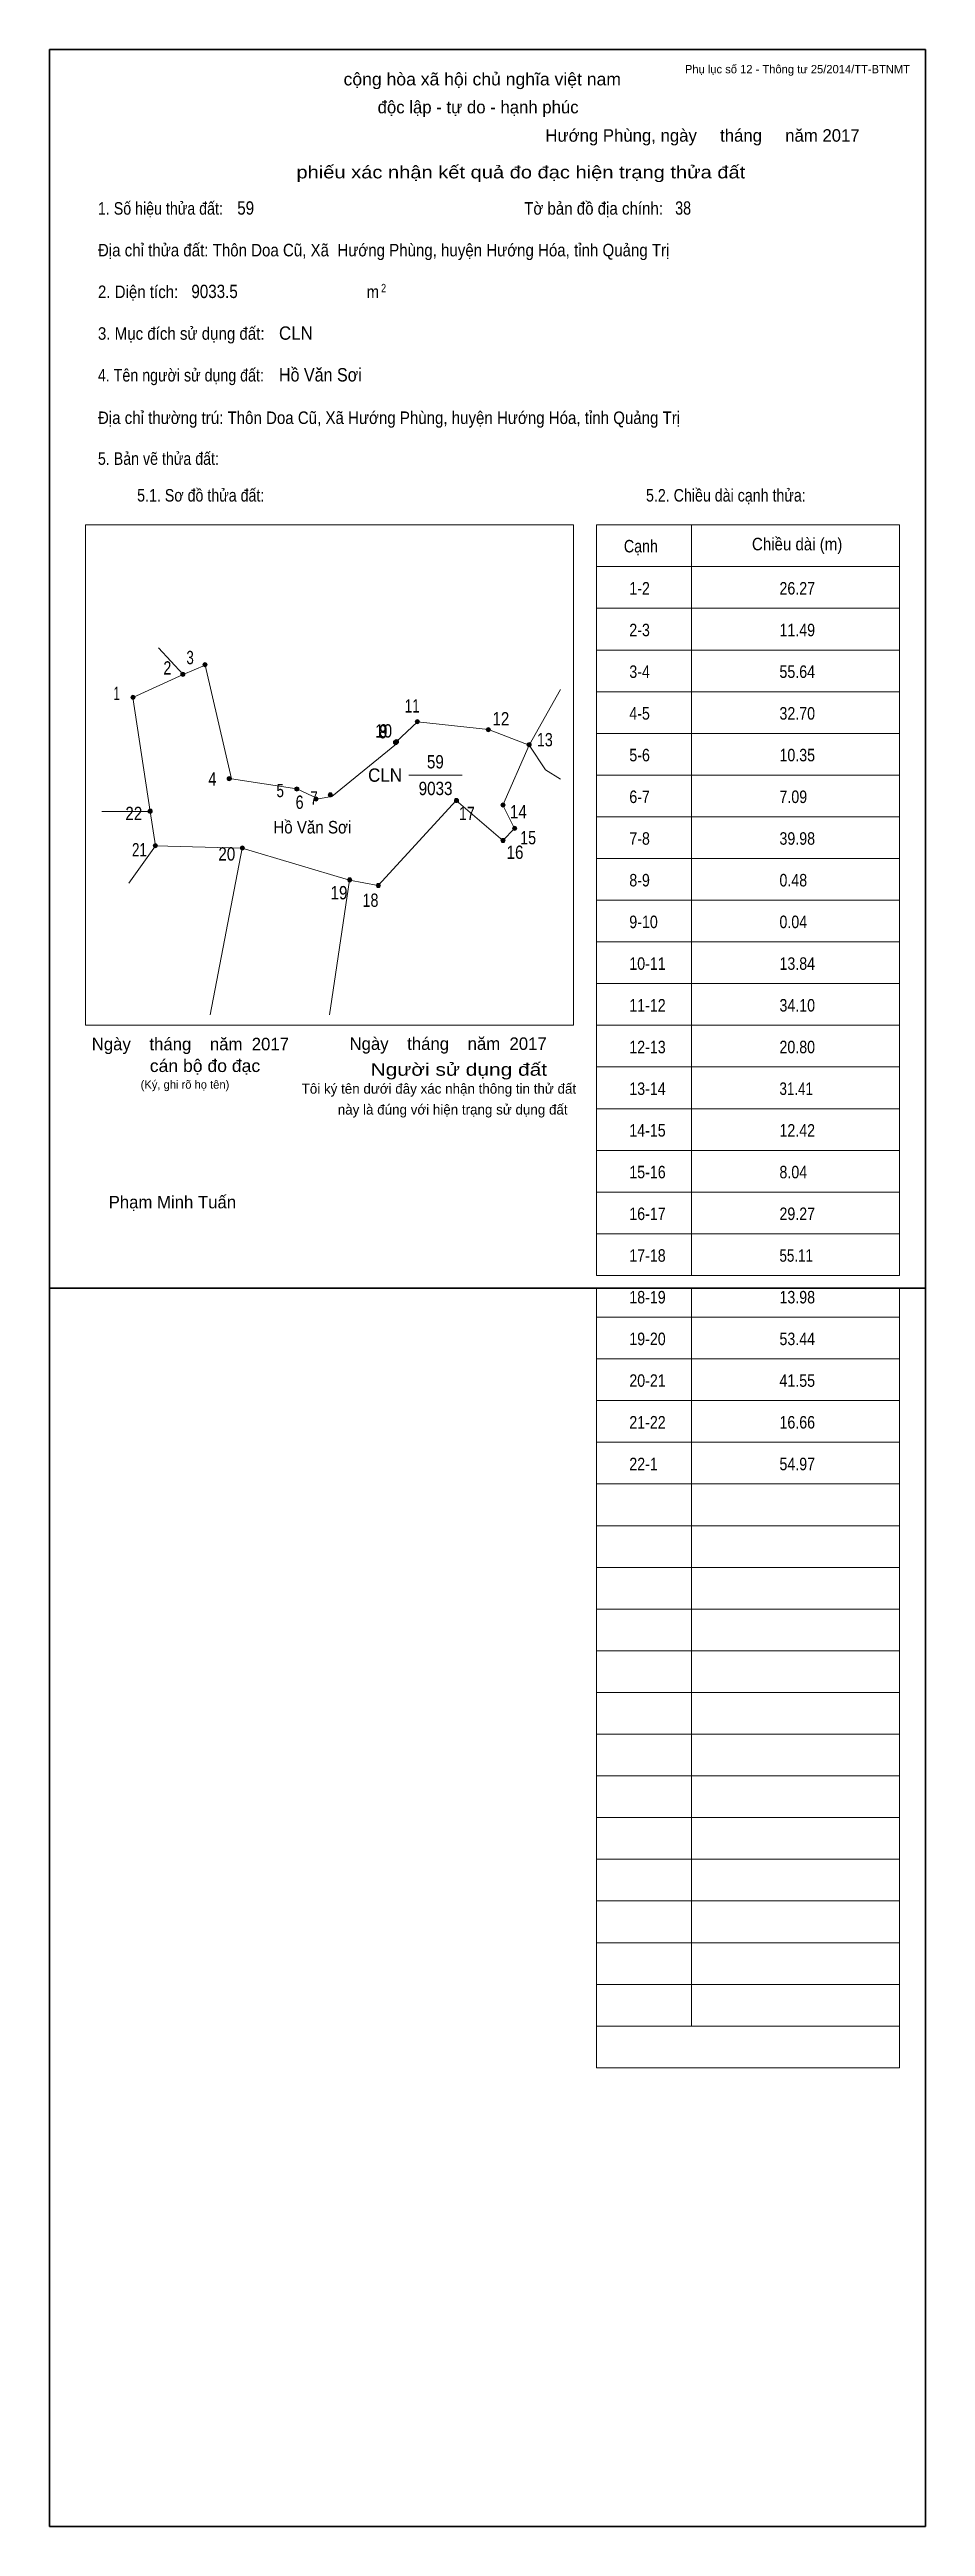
# Model space of a CAD drawing. Header units: centimetres. Extents: x 0 to 21, y -29.7 to 29.7.
import ezdxf
from ezdxf.enums import TextEntityAlignment as Align

# ---------------------------------------------------------------- set-up
doc = ezdxf.new("R2010")
doc.units = ezdxf.units.CM
doc.header["$LTSCALE"] = 0.12
for name, color, linetype in [('2', 7, 'Continuous'), ('30', 7, 'Continuous'), ('34', 7, 'Continuous')]:
    doc.layers.add(name, color=color, linetype=linetype)
for name, color, linetype, lineweight in [('32', 7, 'Continuous', 13), ('33', 7, 'Continuous', 13), ('6', 7, 'Continuous', 13), ('63', 7, 'Continuous', 13)]:
    doc.layers.add(name, color=color, linetype=linetype, lineweight=lineweight)

msp = doc.modelspace()

# ---------------------------------------------------------------- hatches: boundary and pattern name
at = {"layer": '32'}
for points in [[(3.7759, 14.9479, 1), (3.6759, 14.9479, 1)], [(3.2472, 14.7174, 1), (3.1472, 14.7174, 1)], [(2.05, 14.1635, 1), (1.95, 14.1635, 1)], [(8.3457, 13.0834, 1), (8.2457, 13.0834, 1)], [(8.3648, 13.0984, 1), (8.2648, 13.0984, 1)], [(8.3663, 13.1, 1), (8.2663, 13.1, 1)], [(8.8679, 13.581, 1), (8.7679, 13.581, 1)], [(10.5698, 13.3897, 1), (10.4698, 13.3897, 1)], [(11.55, 13.0286, 1), (11.45, 13.0286, 1)], [(4.3554, 12.2146, 1), (4.2554, 12.2146, 1)], [(5.9785, 11.9656, 1), (5.8785, 11.9656, 1)], [(2.4633, 11.4343, 1), (2.3633, 11.4343, 1)], [(6.4389, 11.725, 1), (6.3389, 11.725, 1)], [(6.7804, 11.826, 1), (6.6804, 11.826, 1)], [(9.806, 11.6899, 1), (9.706, 11.6899, 1)], [(10.9213, 11.5819, 1), (10.8213, 11.5819, 1)], [(10.9208, 10.7322, 1), (10.8208, 10.7322, 1)], [(11.2, 11.024, 1), (11.1, 11.024, 1)], [(2.5863, 10.6067, 1), (2.4863, 10.6067, 1)], [(4.6723, 10.5525, 1), (4.5723, 10.5525, 1)], [(7.2449, 9.7882, 1), (7.1449, 9.7882, 1)], [(7.9334, 9.6521, 1), (7.8334, 9.6521, 1)]]:
    msp.add_hatch(color=256, dxfattribs=at).paths.add_polyline_path(points)

# ---------------------------------------------------------------- linework, layer by layer
for centre in [(3.7259, 14.9479), (3.1972, 14.7174), (2, 14.1635), (8.2957, 13.0834), (8.3148, 13.0984), (8.3163, 13.1), (8.8179, 13.581), (10.5198, 13.3897), (11.5, 13.0286), (4.3054, 12.2146), (5.9285, 11.9656), (2.4133, 11.4343), (6.3889, 11.725), (6.7304, 11.826), (9.756, 11.6899), (10.8713, 11.5819), (10.8708, 10.7322), (11.15, 11.024), (2.5363, 10.6067), (4.6223, 10.5525), (7.1949, 9.7882), (7.8834, 9.6521)]:
    msp.add_circle(centre, 0.05, dxfattribs=at)
at = {"layer": '33'}
msp.add_line((8.61, 12.3), (9.89, 12.3), dxfattribs=at)
at = {"layer": '6'}
for p, q in [((3.2, 14.71), (2.61, 15.35)), ((3.2, 14.71), (3.73, 14.94)), ((11.5, 13.02), (12.25, 14.35)), ((2.41, 11.43), (1.25, 11.43)), ((2.54, 10.6), (2.41, 11.43)), ((7.88, 9.65), (9.75, 11.69)), ((10.87, 10.73), (9.75, 11.69)), ((10.87, 10.73), (11.15, 11.02)), ((2.54, 10.6), (1.9, 9.71)), ((4.62, 10.55), (2.54, 10.6)), ((4.62, 10.55), (3.85, 6.55)), ((4.62, 10.55), (7.19, 9.78)), ((7.19, 9.78), (7.88, 9.65))]:
    msp.add_line(p, q, dxfattribs=at)
for points in [[(3.2, 14.71), (2, 14.16), (2.41, 11.43)], [(11.5, 13.02), (10.52, 13.39), (8.82, 13.58), (8.31, 13.1), (8.31, 13.09)], [(11.5, 13.02), (10.87, 11.58), (11.15, 11.02)], [(11.5, 13.02), (11.89, 12.43), (12.25, 12.2)], [(7.19, 9.78), (6.77, 6.93), (6.71, 6.55)]]:
    msp.add_lwpolyline(points, dxfattribs=at)
at = {"layer": '63'}
for p, q in [((0.86, 18.3), (12.56, 18.3)), ((0.86, 6.3), (0.86, 18.3)), ((12.56, 6.3), (12.56, 18.3)), ((13.11, 18.3), (20.38, 18.3)), ((13.11, 0.3), (13.11, 18.3)), ((15.39, 0.3), (15.39, 18.3)), ((20.38, 0.3), (20.38, 18.3)), ((13.11, 17.3), (20.38, 17.3)), ((13.11, 16.3), (20.38, 16.3)), ((13.11, 15.3), (20.38, 15.3)), ((13.11, 14.3), (20.38, 14.3)), ((13.11, 13.3), (20.38, 13.3)), ((13.11, 12.3), (20.38, 12.3)), ((13.11, 11.3), (20.38, 11.3)), ((13.11, 10.3), (20.38, 10.3)), ((13.11, 9.3), (20.38, 9.3)), ((13.11, 8.3), (20.38, 8.3)), ((13.11, 7.3), (20.38, 7.3)), ((0.86, 6.3), (12.56, 6.3)), ((13.11, 6.3), (20.38, 6.3)), ((13.11, 5.3), (20.38, 5.3)), ((13.11, 4.3), (20.38, 4.3)), ((13.11, 3.3), (20.38, 3.3)), ((13.11, 2.3), (20.38, 2.3)), ((13.11, 1.3), (20.38, 1.3)), ((13.11, 0.3), (20.38, 0.3)), ((13.11, -18.7), (13.11, 0)), ((15.39, -17.7), (15.39, 0)), ((20.38, -18.7), (20.38, 0)), ((13.11, -0.7), (20.38, -0.7)), ((13.11, -0.7), (20.38, -0.7)), ((13.11, -1.7), (20.38, -1.7)), ((13.11, -2.7), (20.38, -2.7)), ((13.11, -3.7), (20.38, -3.7)), ((13.11, -4.7), (20.38, -4.7)), ((13.11, -5.7), (20.38, -5.7)), ((13.11, -6.7), (20.38, -6.7)), ((13.11, -7.7), (20.38, -7.7)), ((13.11, -8.7), (20.38, -8.7)), ((13.11, -9.7), (20.38, -9.7)), ((13.11, -10.7), (20.38, -10.7)), ((13.11, -11.7), (20.38, -11.7)), ((13.11, -12.7), (20.38, -12.7)), ((13.11, -13.7), (20.38, -13.7)), ((13.11, -14.7), (20.38, -14.7)), ((13.11, -15.7), (20.38, -15.7)), ((13.11, -16.7), (20.38, -16.7)), ((13.11, -17.7), (20.38, -17.7)), ((13.11, -18.7), (20.38, -18.7))]:
    msp.add_line(p, q, dxfattribs=at)
at = {"layer": '63', "lineweight": 35}
for points in [[(0, 0), (0, 29.7), (21, 29.7), (21, 0)], [(0, -29.7), (0, 0), (21, 0), (21, -29.7)]]:
    msp.add_lwpolyline(points, close=True, dxfattribs=at)
at = {"layer": '63'}
msp.add_lwpolyline([(8.32, 13.05), (6.77, 11.79), (6.44, 11.73), (5.93, 11.97), (4.36, 12.21), (3.73, 14.94)], dxfattribs=at)

# ---------------------------------------------------------------- texts
at = {"layer": '2', "width": 0.9}
msp.add_text('Hồ Văn Sơi', height=0.3012, dxfattribs=at).set_placement((6.3, 10.9), align=Align.CENTER)
at = {"layer": '30'}
for s, width, p in [('1-2', 0.85, (13.9, 16.63)), ('26.27', 0.85, (17.5, 16.63)), ('2-3', 0.85, (13.9, 15.63)), ('11.49', 0.85, (17.5, 15.63)), ('3-4', 0.85, (13.9, 14.63)), ('55.64', 0.85, (17.5, 14.63)), ('4-5', 0.85, (13.9, 13.63)), ('32.70', 0.85, (17.5, 13.63)), ('5-6', 0.85, (13.9, 12.63)), ('10.35', 0.85, (17.5, 12.63)), ('6-7', 0.85, (13.9, 11.63)), ('7.09', 0.85, (17.5, 11.63)), ('7-8', 0.85, (13.9, 10.63)), ('39.98', 0.85, (17.5, 10.63)), ('8-9', 0.85, (13.9, 9.63)), ('0.48', 0.85, (17.5, 9.63)), ('9-10', 0.85, (13.9, 8.63)), ('0.04', 0.85, (17.5, 8.63)), ('10-11', 0.85, (13.9, 7.63)), ('13.84', 0.85, (17.5, 7.63)), ('11-12', 0.85, (13.9, 6.63)), ('34.10', 0.85, (17.5, 6.63)), ('12-13', 0.85, (13.9, 5.63)), ('20.80', 0.85, (17.5, 5.63)), ('13-14', 0.85, (13.9, 4.63)), ('31.41', 0.8, (17.5, 4.63)), ('14-15', 0.85, (13.9, 3.63)), ('12.42', 0.85, (17.5, 3.63)), ('15-16', 0.85, (13.9, 2.63)), ('8.04', 0.85, (17.5, 2.63)), ('16-17', 0.85, (13.9, 1.63)), ('29.27', 0.85, (17.5, 1.63)), ('17-18', 0.85, (13.9, 0.63)), ('55.11', 0.8, (17.5, 0.63)), ('18-19', 0.85, (13.9, -0.37)), ('13.98', 0.85, (17.5, -0.37)), ('19-20', 0.85, (13.9, -1.37)), ('53.44', 0.85, (17.5, -1.37)), ('20-21', 0.85, (13.9, -2.37)), ('41.55', 0.85, (17.5, -2.37)), ('21-22', 0.85, (13.9, -3.37)), ('16.66', 0.85, (17.5, -3.37)), ('22-1', 0.85, (13.9, -4.37)), ('54.97', 0.85, (17.5, -4.37))]:
    msp.add_text(s, height=0.3, dxfattribs=dict(at, width=width)).set_placement(p)
at = {"layer": '32'}
for s, width, p in [('2', 0.8, (2.825, 14.71)), ('3', 0.75, (3.37, 14.96)), ('1', 0.65, (1.61, 14.1)), ('11', 0.75, (8.695, 13.8)), ('12', 0.85, (10.82, 13.49)), ('10', 0.85, (8.01, 13.2)), ('8', 0.75, (7.99, 13.18)), ('9', 0.8, (8.005, 13.2)), ('13', 0.8, (11.875, 12.99)), ('4', 0.8, (3.905, 12.05)), ('5', 0.75, (5.53, 11.77)), ('7', 0.75, (6.34, 11.59)), ('22', 0.85, (2.02, 11.22)), ('6', 0.8, (5.995, 11.49)), ('17', 0.8, (10.005, 11.22)), ('14', 0.85, (11.24, 11.26)), ('15', 0.8, (11.475, 10.64)), ('21', 0.75, (2.155, 10.35)), ('20', 0.85, (4.25, 10.25)), ('16', 0.85, (11.16, 10.29)), ('19', 0.85, (6.94, 9.32)), ('18', 0.8, (7.695, 9.14))]:
    msp.add_text(s, height=0.32, dxfattribs=dict(at, width=width)).set_placement(p, align=Align.CENTER)
at = {"layer": '33', "width": 0.85}
for s, p in [('59', (9.25, 12.46)), ('9033', (9.255, 11.82))]:
    msp.add_text(s, height=0.32, dxfattribs=at).set_placement(p, align=Align.CENTER)
at = {"layer": '33', "width": 0.95}
msp.add_text('CLN', height=0.32, dxfattribs=at).set_placement((8.45, 12.14), align=Align.RIGHT)
at = {"layer": '34'}
for s, width, p in [('59', 0.85, (4.5, 25.74)), ('38', 0.8, (15, 25.74)), ('9033.5', 0.85, (3.4, 23.74)), ('CLN', 0.95, (5.5, 22.74)), ('Hồ Văn Sơi', 0.9, (5.5, 21.74))]:
    msp.add_text(s, height=0.32, dxfattribs=dict(at, width=width)).set_placement(p)
at = {"layer": '63', "width": 1.05}
msp.add_text('cộng hòa xã hội chủ nghĩa việt nam', height=0.3, dxfattribs=at).set_placement((10.375, 28.84), align=Align.CENTER)
at = {"layer": '63'}
for s, height, p in [('Phụ lục số 12 - Thông tư 25/2014/TT-BTNMT', 0.2, (20.63, 29.13)), ('Ngày    tháng    năm  2017', 0.3, (5.74, 5.7)), ('Ngày    tháng    năm  2017', 0.3, (11.92, 5.71)), ('(Ký, ghi rõ họ tên)', 0.2, (4.31, 4.78))]:
    msp.add_text(s, height=height, dxfattribs=at).set_placement(p, align=Align.RIGHT)
for s, height, p in [('độc lập - tự do - hạnh phúc', 0.3, (10.275, 28.17)), ('Hướng Phùng, ngày     tháng     năm 2017', 0.3, (15.655, 27.49)), ('Tôi ký tên dưới đây xác nhận thông tin thử đất', 0.24, (9.335, 4.66)), ('này là đúng với hiện trạng sử dụng đất', 0.24, (9.665, 4.16)), ('Phạm Minh Tuấn', 0.3, (2.945, 1.91))]:
    msp.add_text(s, height=height, dxfattribs=at).set_placement(p, align=Align.CENTER)
for s, width, p in [('phiếu xác nhận kết quả đo đạc hiện trạng thửa đất', 1.2, (16.68, 26.61)), ('cán bộ đo đạc', 1.05, (5.05, 5.18)), ('Người sử dụng đất', 1.25, (11.93, 5.09))]:
    msp.add_text(s, height=0.3, dxfattribs=dict(at, width=width)).set_placement(p, align=Align.RIGHT)
for s, height, width, p in [('1. Số hiệu thửa đất:', 0.3, 0.85, (1.16, 25.74)), ('Tờ bản đồ địa chính:', 0.3, 0.9, (11.38, 25.74)), ('Địa chỉ thửa đất: Thôn Doa Cũ, Xã  Hướng Phùng, huyện Hướng Hóa, tỉnh Quảng Trị', 0.3, 0.9, (1.16, 24.74)), ('2. Diện tích:', 0.3, 0.9, (1.16, 23.74)), ('m', 0.3, 0.9, (7.6, 23.74)), ('2', 0.2, 0.8, (7.95, 23.88)), ('3. Mục đích sử dụng đất:', 0.3, 0.9, (1.16, 22.74)), ('4. Tên người sử dụng đất:', 0.3, 0.85, (1.16, 21.74)), ('Địa chỉ thường trú: Thôn Doa Cũ, Xã Hướng Phùng, huyện Hướng Hóa, tỉnh Quảng Trị', 0.3, 0.9, (1.16, 20.72)), ('5. Bản vẽ thửa đất:', 0.3, 0.85, (1.16, 19.74)), ('5.1. Sơ đồ thửa đất:', 0.3, 0.85, (2.1, 18.86)), ('5.2. Chiều dài cạnh thửa:', 0.3, 0.85, (14.3, 18.86)), ('Cạnh', 0.3, 0.85, (13.77, 17.64)), ('Chiều dài (m)', 0.3, 0.9, (16.84, 17.69))]:
    msp.add_text(s, height=height, dxfattribs=dict(at, width=width)).set_placement(p)

doc.saveas('drawing.dxf')
